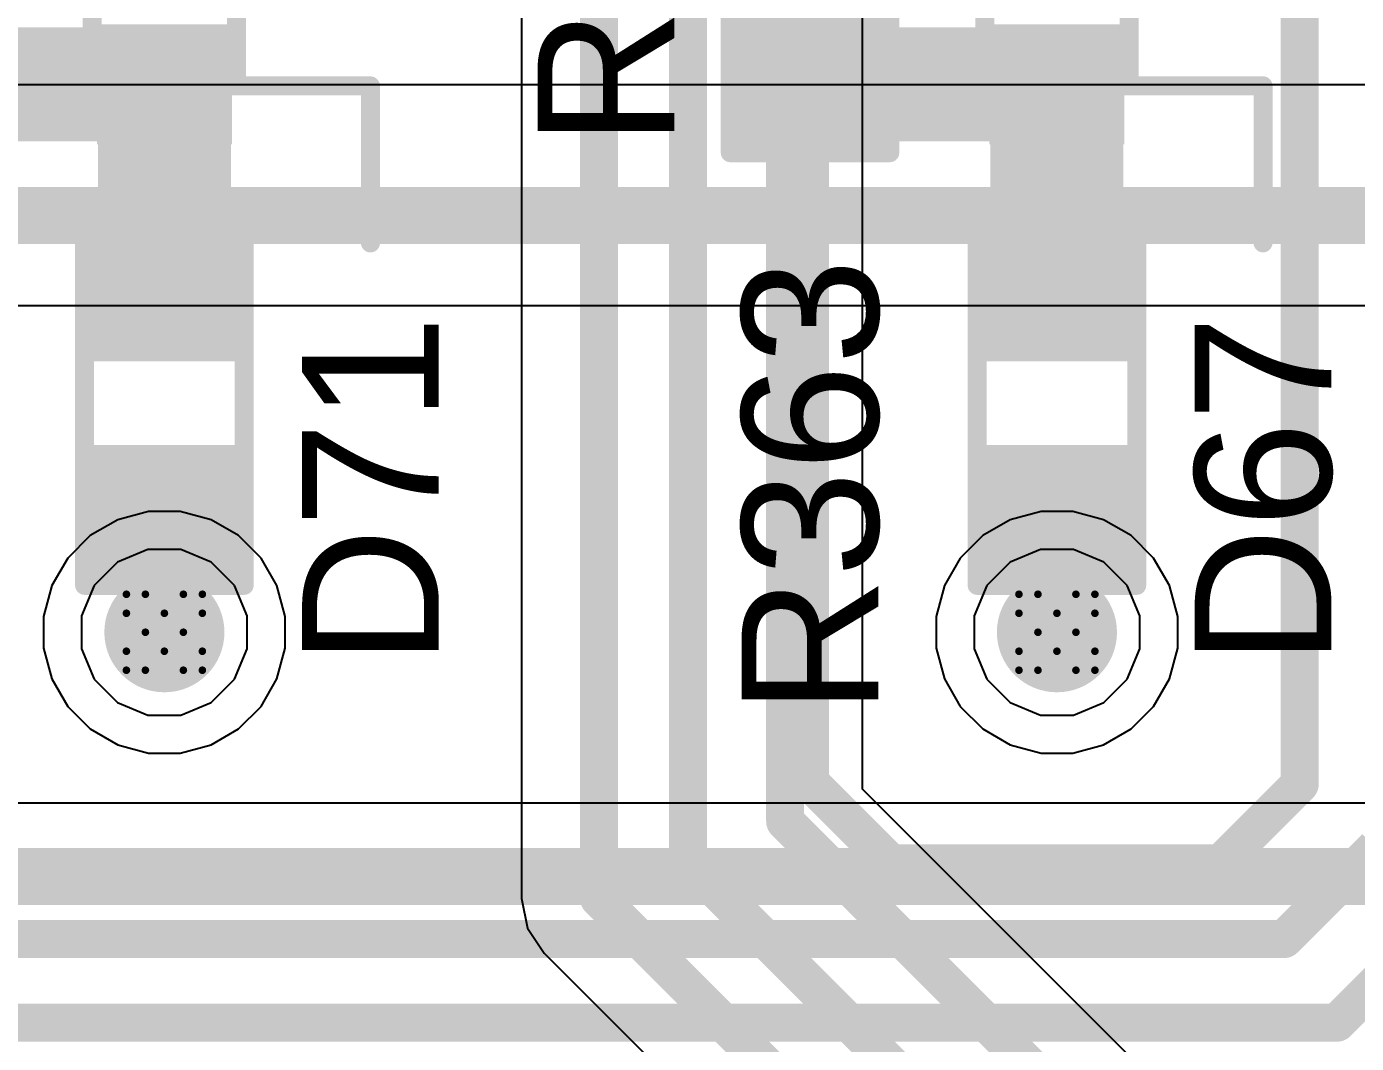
# Model space of a CAD drawing. Header units: inches. Extents: x 0 to 5379, y 0 to 5429.
# Drawn here: x 194.4 to 203.29, y 129.93 to 136.74 of the extents above; entities that cross this region are included whole.
import ezdxf

# ---------------------------------------------------------------- set-up
doc = ezdxf.new("R2010")
doc.units = ezdxf.units.IN
for name, color, linetype in [('Bottom Layer', 5, 'Continuous'), ('Bottom Solder', 6, 'Continuous'), ('Drill Drawing', 1, 'Continuous'), ('GND01', 16, 'Continuous'), ('GND02', 76, 'Continuous'), ('PWR', 156, 'Continuous'), ('SIG 01', 90, 'Continuous'), ('Top Layer', 1, 'Continuous'), ('Top Overlay', 2, 'Continuous'), ('Top Paste', 8, 'Continuous'), ('Top Solder', 216, 'Continuous'), ('Via Holes', 16, 'Continuous')]:
    doc.layers.add(name, color=color, linetype=linetype)
doc.styles.add('Arial', font='', dxfattribs={"height": 0.2})
doc.styles.get('Arial').set_extended_font_data('Arial')

# ---------------------------------------------------------------- blocks, each defined once
blk = doc.blocks.new('R___0603_389')
at = {"layer": 'Top Layer'}
for points in [[(-0.381, 0.4445), (-0.381, -0.4445), (-1.143, -0.4445), (-1.143, 0.4445)], [(1.143, 0.4445), (1.143, -0.4445), (0.381, -0.4445), (0.381, 0.4445)]]:
    blk.add_hatch(color=1, dxfattribs=at).paths.add_polyline_path(points)
at = {"layer": 'Top Paste'}
for points in [[(-0.381, 0.4445), (-0.381, -0.4445), (-1.143, -0.4445), (-1.143, 0.4445)], [(1.143, 0.4445), (1.143, -0.4445), (0.381, -0.4445), (0.381, 0.4445)]]:
    blk.add_hatch(color=8, dxfattribs=at).paths.add_polyline_path(points)
at = {"layer": 'Top Solder'}
for points in [[(-0.2794, 0.5461), (-0.2794, -0.5461), (-1.2446, -0.5461), (-1.2446, 0.5461)], [(1.2446, 0.5461), (1.2446, -0.5461), (0.2794, -0.5461), (0.2794, 0.5461)]]:
    blk.add_hatch(color=216, dxfattribs=at).paths.add_polyline_path(points)
at = {"layer": 'Top Overlay'}
for points in [[(-1.2192, 0.5334, 0.127, 0.127, 0), (1.2192, 0.5334, 0.127, 0.127, 0)], [(-1.2192, 0.5334, 0.127, 0.127, 0), (-1.2192, -0.5334, 0.127, 0.127, 0)], [(1.2192, 0.5334, 0.127, 0.127, 0), (1.2192, -0.5334, 0.127, 0.127, 0)], [(-1.2192, -0.5334, 0.127, 0.127, 0), (1.2192, -0.5334, 0.127, 0.127, 0)]]:
    blk.add_lwpolyline(points, format="xyseb", dxfattribs=at)
for points in [[(-1.25095, 0.5334, 0.0635, 0.0635, 1), (-1.18745, 0.5334, 0.0635, 0.0635, 1)], [(-1.25095, 0.5334, 0.0635, 0.0635, 1), (-1.18745, 0.5334, 0.0635, 0.0635, 1)], [(1.18745, 0.5334, 0.0635, 0.0635, 1), (1.25095, 0.5334, 0.0635, 0.0635, 1)], [(1.18745, 0.5334, 0.0635, 0.0635, 1), (1.25095, 0.5334, 0.0635, 0.0635, 1)], [(-1.25095, -0.5334, 0.0635, 0.0635, 1), (-1.18745, -0.5334, 0.0635, 0.0635, 1)], [(-1.25095, -0.5334, 0.0635, 0.0635, 1), (-1.18745, -0.5334, 0.0635, 0.0635, 1)], [(1.18745, -0.5334, 0.0635, 0.0635, 1), (1.25095, -0.5334, 0.0635, 0.0635, 1)], [(1.18745, -0.5334, 0.0635, 0.0635, 1), (1.25095, -0.5334, 0.0635, 0.0635, 1)]]:
    blk.add_lwpolyline(points, format="xyseb", close=True, dxfattribs=at)
blk = doc.blocks.new('R___0603_407')
at = {"layer": 'Top Layer'}
for points in [[(-0.381, 0.4445), (-0.381, -0.4445), (-1.143, -0.4445), (-1.143, 0.4445)], [(1.143, 0.4445), (1.143, -0.4445), (0.381, -0.4445), (0.381, 0.4445)]]:
    blk.add_hatch(color=1, dxfattribs=at).paths.add_polyline_path(points)
at = {"layer": 'Top Paste'}
for points in [[(-0.381, 0.4445), (-0.381, -0.4445), (-1.143, -0.4445), (-1.143, 0.4445)], [(1.143, 0.4445), (1.143, -0.4445), (0.381, -0.4445), (0.381, 0.4445)]]:
    blk.add_hatch(color=8, dxfattribs=at).paths.add_polyline_path(points)
at = {"layer": 'Top Solder'}
for points in [[(-0.2794, 0.5461), (-0.2794, -0.5461), (-1.2446, -0.5461), (-1.2446, 0.5461)], [(1.2446, 0.5461), (1.2446, -0.5461), (0.2794, -0.5461), (0.2794, 0.5461)]]:
    blk.add_hatch(color=216, dxfattribs=at).paths.add_polyline_path(points)
at = {"layer": 'Top Overlay'}
for points in [[(-1.2192, 0.5334, 0.127, 0.127, 0), (1.2192, 0.5334, 0.127, 0.127, 0)], [(-1.2192, 0.5334, 0.127, 0.127, 0), (-1.2192, -0.5334, 0.127, 0.127, 0)], [(1.2192, 0.5334, 0.127, 0.127, 0), (1.2192, -0.5334, 0.127, 0.127, 0)], [(-1.2192, -0.5334, 0.127, 0.127, 0), (1.2192, -0.5334, 0.127, 0.127, 0)]]:
    blk.add_lwpolyline(points, format="xyseb", dxfattribs=at)
for points in [[(-1.25095, 0.5334, 0.0635, 0.0635, 1), (-1.18745, 0.5334, 0.0635, 0.0635, 1)], [(-1.25095, 0.5334, 0.0635, 0.0635, 1), (-1.18745, 0.5334, 0.0635, 0.0635, 1)], [(1.18745, 0.5334, 0.0635, 0.0635, 1), (1.25095, 0.5334, 0.0635, 0.0635, 1)], [(1.18745, 0.5334, 0.0635, 0.0635, 1), (1.25095, 0.5334, 0.0635, 0.0635, 1)], [(-1.25095, -0.5334, 0.0635, 0.0635, 1), (-1.18745, -0.5334, 0.0635, 0.0635, 1)], [(-1.25095, -0.5334, 0.0635, 0.0635, 1), (-1.18745, -0.5334, 0.0635, 0.0635, 1)], [(1.18745, -0.5334, 0.0635, 0.0635, 1), (1.25095, -0.5334, 0.0635, 0.0635, 1)], [(1.18745, -0.5334, 0.0635, 0.0635, 1), (1.25095, -0.5334, 0.0635, 0.0635, 1)]]:
    blk.add_lwpolyline(points, format="xyseb", close=True, dxfattribs=at)
blk = doc.blocks.new('R___0603_411')
at = {"layer": 'Top Layer'}
for points in [[(-0.381, 0.4445), (-0.381, -0.4445), (-1.143, -0.4445), (-1.143, 0.4445)], [(1.143, 0.4445), (1.143, -0.4445), (0.381, -0.4445), (0.381, 0.4445)]]:
    blk.add_hatch(color=1, dxfattribs=at).paths.add_polyline_path(points)
at = {"layer": 'Top Paste'}
for points in [[(-0.381, 0.4445), (-0.381, -0.4445), (-1.143, -0.4445), (-1.143, 0.4445)], [(1.143, 0.4445), (1.143, -0.4445), (0.381, -0.4445), (0.381, 0.4445)]]:
    blk.add_hatch(color=8, dxfattribs=at).paths.add_polyline_path(points)
at = {"layer": 'Top Solder'}
for points in [[(-0.2794, 0.5461), (-0.2794, -0.5461), (-1.2446, -0.5461), (-1.2446, 0.5461)], [(1.2446, 0.5461), (1.2446, -0.5461), (0.2794, -0.5461), (0.2794, 0.5461)]]:
    blk.add_hatch(color=216, dxfattribs=at).paths.add_polyline_path(points)
at = {"layer": 'Top Overlay'}
for points in [[(1.2192, 0.5334, 0.127, 0.127, 0), (-1.2192, 0.5334, 0.127, 0.127, 0)], [(-1.2192, -0.5334, 0.127, 0.127, 0), (-1.2192, 0.5334, 0.127, 0.127, 0)], [(1.2192, -0.5334, 0.127, 0.127, 0), (1.2192, 0.5334, 0.127, 0.127, 0)], [(1.2192, -0.5334, 0.127, 0.127, 0), (-1.2192, -0.5334, 0.127, 0.127, 0)]]:
    blk.add_lwpolyline(points, format="xyseb", dxfattribs=at)
for points in [[(-1.25095, 0.5334, 0.0635, 0.0635, 1), (-1.18745, 0.5334, 0.0635, 0.0635, 1)], [(-1.25095, 0.5334, 0.0635, 0.0635, 1), (-1.18745, 0.5334, 0.0635, 0.0635, 1)], [(1.18745, 0.5334, 0.0635, 0.0635, 1), (1.25095, 0.5334, 0.0635, 0.0635, 1)], [(1.18745, 0.5334, 0.0635, 0.0635, 1), (1.25095, 0.5334, 0.0635, 0.0635, 1)], [(-1.25095, -0.5334, 0.0635, 0.0635, 1), (-1.18745, -0.5334, 0.0635, 0.0635, 1)], [(-1.25095, -0.5334, 0.0635, 0.0635, 1), (-1.18745, -0.5334, 0.0635, 0.0635, 1)], [(1.18745, -0.5334, 0.0635, 0.0635, 1), (1.25095, -0.5334, 0.0635, 0.0635, 1)], [(1.18745, -0.5334, 0.0635, 0.0635, 1), (1.25095, -0.5334, 0.0635, 0.0635, 1)]]:
    blk.add_lwpolyline(points, format="xyseb", close=True, dxfattribs=at)
blk = doc.blocks.new('SOD_523_865')
at = {"layer": 'Top Layer'}
for points in [[(-0.9, 0.35), (-0.3, 0.35), (-0.3, -0.35), (-0.9, -0.35)], [(0.3, 0.35), (0.9, 0.35), (0.9, -0.35), (0.3, -0.35)]]:
    blk.add_hatch(color=1, dxfattribs=at).paths.add_polyline_path(points)
at = {"layer": 'Top Overlay'}
for points in [[(0.6593, 0.3556), (1.4213, 0.3556), (1.4213, 0.5334), (0.6593, 0.5334)], [(0.9387, -0.381), (1.4213, -0.381), (1.4213, 0.381), (0.9387, 0.381)], [(0.6593, -0.5334), (1.4213, -0.5334), (1.4213, -0.3556), (0.6593, -0.3556)]]:
    blk.add_hatch(color=2, dxfattribs=at).paths.add_polyline_path(points)
at = {"layer": 'Top Paste'}
for points in [[(-0.9, 0.35), (-0.3, 0.35), (-0.3, -0.35), (-0.9, -0.35)], [(0.3, 0.35), (0.9, 0.35), (0.9, -0.35), (0.3, -0.35)]]:
    blk.add_hatch(color=8, dxfattribs=at).paths.add_polyline_path(points)
at = {"layer": 'Top Solder'}
for points in [[(-1.0016, 0.4516), (-0.1984, 0.4516), (-0.1984, -0.4516), (-1.0016, -0.4516)], [(0.1984, 0.4516), (1.0016, 0.4516), (1.0016, -0.4516), (0.1984, -0.4516)]]:
    blk.add_hatch(color=216, dxfattribs=at).paths.add_polyline_path(points)
at = {"layer": 'Top Overlay'}
for points in [[(-0.6096, 0.4826, 0.127, 0.127, 0), (0.6604, 0.4826, 0.127, 0.127, 0)], [(-0.6096, 0.4818, 0.127, 0.127, 0), (-0.6096, 0.4318, 0.127, 0.127, 0)], [(-0.6096, -0.4318, 0.127, 0.127, 0), (-0.6096, -0.4818, 0.127, 0.127, 0)], [(-0.6096, -0.4826, 0.127, 0.127, 0), (0.6604, -0.4826, 0.127, 0.127, 0)]]:
    blk.add_lwpolyline(points, format="xyseb", dxfattribs=at)
for points in [[(-0.6413, 0.4826, 0.0635, 0.0635, 1), (-0.5778, 0.4826, 0.0635, 0.0635, 1)], [(-0.6413, 0.4818, 0.0635, 0.0635, 1), (-0.5778, 0.4818, 0.0635, 0.0635, 1)], [(0.6287, 0.4826, 0.0635, 0.0635, 1), (0.6921, 0.4826, 0.0635, 0.0635, 1)], [(-0.6413, 0.4318, 0.0635, 0.0635, 1), (-0.5778, 0.4318, 0.0635, 0.0635, 1)], [(-0.6413, -0.4318, 0.0635, 0.0635, 1), (-0.5778, -0.4318, 0.0635, 0.0635, 1)], [(-0.6413, -0.4818, 0.0635, 0.0635, 1), (-0.5778, -0.4818, 0.0635, 0.0635, 1)], [(-0.6413, -0.4826, 0.0635, 0.0635, 1), (-0.5778, -0.4826, 0.0635, 0.0635, 1)], [(0.6287, -0.4826, 0.0635, 0.0635, 1), (0.6921, -0.4826, 0.0635, 0.0635, 1)]]:
    blk.add_lwpolyline(points, format="xyseb", close=True, dxfattribs=at)
blk = doc.blocks.new('SOD_523_869')
at = {"layer": 'Top Layer'}
for points in [[(-0.9, 0.35), (-0.3, 0.35), (-0.3, -0.35), (-0.9, -0.35)], [(0.3, 0.35), (0.9, 0.35), (0.9, -0.35), (0.3, -0.35)]]:
    blk.add_hatch(color=1, dxfattribs=at).paths.add_polyline_path(points)
at = {"layer": 'Top Overlay'}
for points in [[(0.6597, 0.3556), (1.4217, 0.3556), (1.4217, 0.5334), (0.6597, 0.5334)], [(0.9391, -0.381), (1.4217, -0.381), (1.4217, 0.381), (0.9391, 0.381)], [(0.6597, -0.5334), (1.4217, -0.5334), (1.4217, -0.3556), (0.6597, -0.3556)]]:
    blk.add_hatch(color=2, dxfattribs=at).paths.add_polyline_path(points)
at = {"layer": 'Top Paste'}
for points in [[(-0.9, 0.35), (-0.3, 0.35), (-0.3, -0.35), (-0.9, -0.35)], [(0.3, 0.35), (0.9, 0.35), (0.9, -0.35), (0.3, -0.35)]]:
    blk.add_hatch(color=8, dxfattribs=at).paths.add_polyline_path(points)
at = {"layer": 'Top Solder'}
for points in [[(-1.0016, 0.4516), (-0.1984, 0.4516), (-0.1984, -0.4516), (-1.0016, -0.4516)], [(0.1984, 0.4516), (1.0016, 0.4516), (1.0016, -0.4516), (0.1984, -0.4516)]]:
    blk.add_hatch(color=216, dxfattribs=at).paths.add_polyline_path(points)
at = {"layer": 'Top Overlay'}
for points in [[(-0.6096, 0.4826, 0.127, 0.127, 0), (0.6604, 0.4826, 0.127, 0.127, 0)], [(-0.6096, 0.4818, 0.127, 0.127, 0), (-0.6096, 0.4318, 0.127, 0.127, 0)], [(-0.6096, -0.4318, 0.127, 0.127, 0), (-0.6096, -0.4818, 0.127, 0.127, 0)], [(-0.6096, -0.4826, 0.127, 0.127, 0), (0.6604, -0.4826, 0.127, 0.127, 0)]]:
    blk.add_lwpolyline(points, format="xyseb", dxfattribs=at)
for points in [[(-0.6413, 0.4826, 0.0635, 0.0635, 1), (-0.5778, 0.4826, 0.0635, 0.0635, 1)], [(-0.6413, 0.4818, 0.0635, 0.0635, 1), (-0.5778, 0.4818, 0.0635, 0.0635, 1)], [(0.6287, 0.4826, 0.0635, 0.0635, 1), (0.6921, 0.4826, 0.0635, 0.0635, 1)], [(-0.6413, 0.4318, 0.0635, 0.0635, 1), (-0.5778, 0.4318, 0.0635, 0.0635, 1)], [(-0.6413, -0.4318, 0.0635, 0.0635, 1), (-0.5778, -0.4318, 0.0635, 0.0635, 1)], [(-0.6413, -0.4818, 0.0635, 0.0635, 1), (-0.5778, -0.4818, 0.0635, 0.0635, 1)], [(-0.6413, -0.4826, 0.0635, 0.0635, 1), (-0.5778, -0.4826, 0.0635, 0.0635, 1)], [(0.6287, -0.4826, 0.0635, 0.0635, 1), (0.6921, -0.4826, 0.0635, 0.0635, 1)]]:
    blk.add_lwpolyline(points, format="xyseb", close=True, dxfattribs=at)

msp = doc.modelspace()

# ---------------------------------------------------------------- hatches: boundary and pattern name
at = {"layer": 'Bottom Layer'}
h = msp.add_hatch(color=5, dxfattribs=at)
edge = h.paths.add_edge_path()
edge.add_arc((195.3195, 132.6848), 0.3, 0, 360)
h = msp.add_hatch(color=5, dxfattribs=at)
edge = h.paths.add_edge_path()
edge.add_arc((201.2885, 132.6848), 0.3, 0, 360)
at = {"layer": 'Bottom Solder'}
h = msp.add_hatch(color=6, dxfattribs=at)
edge = h.paths.add_edge_path()
edge.add_arc((195.3195, 132.6848), 0.4016, 0, 360)
h = msp.add_hatch(color=6, dxfattribs=at)
edge = h.paths.add_edge_path()
edge.add_arc((201.2885, 132.6848), 0.4016, 0, 360)
at = {"layer": 'GND01'}
h = msp.add_hatch(color=16, dxfattribs=at)
edge = h.paths.add_edge_path()
edge.add_arc((195.3195, 132.6848), 0.3, 0, 360)
h = msp.add_hatch(color=16, dxfattribs=at)
edge = h.paths.add_edge_path()
edge.add_arc((201.2885, 132.6848), 0.3, 0, 360)
at = {"layer": 'GND02'}
h = msp.add_hatch(color=76, dxfattribs=at)
edge = h.paths.add_edge_path()
edge.add_arc((195.3195, 132.6848), 0.3, 0, 360)
h = msp.add_hatch(color=76, dxfattribs=at)
edge = h.paths.add_edge_path()
edge.add_arc((201.2885, 132.6848), 0.3, 0, 360)
at = {"layer": 'PWR'}
h = msp.add_hatch(color=156, dxfattribs=at)
edge = h.paths.add_edge_path()
edge.add_arc((195.3195, 132.6848), 0.3, 0, 360)
h = msp.add_hatch(color=156, dxfattribs=at)
edge = h.paths.add_edge_path()
edge.add_arc((201.2885, 132.6848), 0.3, 0, 360)
at = {"layer": 'SIG 01'}
h = msp.add_hatch(color=90, dxfattribs=at)
edge = h.paths.add_edge_path()
edge.add_arc((195.3195, 132.6848), 0.3, 0, 360)
h = msp.add_hatch(color=90, dxfattribs=at)
edge = h.paths.add_edge_path()
edge.add_arc((201.2885, 132.6848), 0.3, 0, 360)
at = {"layer": 'Top Layer'}
for points in [[(193.1986, 135.9688), (195.764, 135.9688), (195.764, 136.7308), (193.1986, 136.7308)], [(194.875, 134.5983), (195.764, 134.5983), (195.764, 136.7305), (194.875, 136.7305)], [(199.1676, 135.9692), (201.733, 135.9692), (201.733, 136.7312), (199.1676, 136.7312)], [(200.844, 134.5986), (201.733, 134.5986), (201.733, 136.7308), (200.844, 136.7308)]]:
    msp.add_hatch(color=1, dxfattribs=at).paths.add_polyline_path(points)
h = msp.add_hatch(color=1, dxfattribs=at)
edge = h.paths.add_edge_path()
edge.add_arc((195.3195, 132.6848), 0.3, 0, 360)
h = msp.add_hatch(color=1, dxfattribs=at)
edge = h.paths.add_edge_path()
edge.add_arc((201.2885, 132.6848), 0.3, 0, 360)
at = {"layer": 'Top Solder'}
h = msp.add_hatch(color=216, dxfattribs=at)
edge = h.paths.add_edge_path()
edge.add_arc((195.3195, 132.6848), 0.4016, 0, 360)
h = msp.add_hatch(color=216, dxfattribs=at)
edge = h.paths.add_edge_path()
edge.add_arc((201.2885, 132.6848), 0.4016, 0, 360)
at = {"layer": 'Via Holes'}
h = msp.add_hatch(color=7, dxfattribs=at)
edge = h.paths.add_edge_path()
edge.add_arc((195.3195, 132.6848), 0.15, 0, 360)
h = msp.add_hatch(color=7, dxfattribs=at)
edge = h.paths.add_edge_path()
edge.add_arc((201.2885, 132.6848), 0.15, 0, 360)

# ---------------------------------------------------------------- linework, layer by layer
at = {"layer": 'Bottom Layer'}
for p, q in [((195.2131, 133.4928), (195.0076, 133.4377)), ((195.4258, 133.4928), (195.2131, 133.4928)), ((195.6313, 133.4377), (195.4258, 133.4928)), ((201.1821, 133.4928), (200.9766, 133.4377)), ((201.3948, 133.4928), (201.1821, 133.4928)), ((201.6003, 133.4377), (201.3948, 133.4928)), ((195.0076, 133.4377), (194.8233, 133.3313)), ((195.8156, 133.3313), (195.6313, 133.4377)), ((200.9766, 133.4377), (200.7923, 133.3313)), ((201.7846, 133.3313), (201.6003, 133.4377)), ((194.8233, 133.3313), (194.6729, 133.1809)), ((195.966, 133.1809), (195.8156, 133.3313)), ((200.7923, 133.3313), (200.6419, 133.1809)), ((201.935, 133.1809), (201.7846, 133.3313)), ((194.6729, 133.1809), (194.5665, 132.9967)), ((196.0724, 132.9967), (195.966, 133.1809)), ((200.6419, 133.1809), (200.5355, 132.9967)), ((202.0414, 132.9967), (201.935, 133.1809)), ((194.5665, 132.9967), (194.5115, 132.7912)), ((196.1275, 132.7912), (196.0724, 132.9967)), ((200.5355, 132.9967), (200.4805, 132.7912)), ((202.0965, 132.7912), (202.0414, 132.9967)), ((194.5115, 132.7912), (194.5115, 132.5784)), ((196.1275, 132.5784), (196.1275, 132.7912)), ((200.4805, 132.7912), (200.4805, 132.5784)), ((202.0965, 132.5784), (202.0965, 132.7912)), ((194.5115, 132.5784), (194.5665, 132.3729)), ((196.0724, 132.3729), (196.1275, 132.5784)), ((200.4805, 132.5784), (200.5355, 132.3729)), ((202.0414, 132.3729), (202.0965, 132.5784)), ((194.5665, 132.3729), (194.6729, 132.1887)), ((195.966, 132.1887), (196.0724, 132.3729)), ((200.5355, 132.3729), (200.6419, 132.1887)), ((201.935, 132.1887), (202.0414, 132.3729)), ((194.6729, 132.1887), (194.8233, 132.0382)), ((195.8156, 132.0382), (195.966, 132.1887)), ((200.6419, 132.1887), (200.7923, 132.0382)), ((201.7846, 132.0382), (201.935, 132.1887)), ((194.8233, 132.0382), (195.0076, 131.9319)), ((195.6313, 131.9319), (195.8156, 132.0382)), ((200.7923, 132.0382), (200.9766, 131.9319)), ((201.6003, 131.9319), (201.7846, 132.0382)), ((195.0076, 131.9319), (195.2131, 131.8768)), ((195.4258, 131.8768), (195.6313, 131.9319)), ((200.9766, 131.9319), (201.1821, 131.8768)), ((201.3948, 131.8768), (201.6003, 131.9319)), ((195.2131, 131.8768), (195.4258, 131.8768)), ((201.1821, 131.8768), (201.3948, 131.8768))]:
    msp.add_line(p, q, dxfattribs=at)
at = {"layer": 'Drill Drawing'}
for points in [[(195.0655, 132.8118, 0.0508, 0.0508, 0), (195.0655, 132.9388, 0.0508, 0.0508, 0)], [(195.0655, 132.9388, 0.0508, 0.0508, 0), (195.1925, 132.9388, 0.0508, 0.0508, 0)], [(195.1925, 132.9388, 0.0508, 0.0508, 0), (195.3195, 132.8118, 0.0508, 0.0508, 0)], [(195.3195, 132.8118, 0.0508, 0.0508, 0), (195.4465, 132.9388, 0.0508, 0.0508, 0)], [(195.4465, 132.9388, 0.0508, 0.0508, 0), (195.5735, 132.9388, 0.0508, 0.0508, 0)], [(195.5735, 132.8118, 0.0508, 0.0508, 0), (195.5735, 132.9388, 0.0508, 0.0508, 0)], [(201.0345, 132.8118, 0.0508, 0.0508, 0), (201.0345, 132.9388, 0.0508, 0.0508, 0)], [(201.0345, 132.9388, 0.0508, 0.0508, 0), (201.1615, 132.9388, 0.0508, 0.0508, 0)], [(201.1615, 132.9388, 0.0508, 0.0508, 0), (201.2885, 132.8118, 0.0508, 0.0508, 0)], [(201.2885, 132.8118, 0.0508, 0.0508, 0), (201.4155, 132.9388, 0.0508, 0.0508, 0)], [(201.4155, 132.9388, 0.0508, 0.0508, 0), (201.5425, 132.9388, 0.0508, 0.0508, 0)], [(201.5425, 132.8118, 0.0508, 0.0508, 0), (201.5425, 132.9388, 0.0508, 0.0508, 0)], [(195.0655, 132.8118, 0.0508, 0.0508, 0), (195.1925, 132.6848, 0.0508, 0.0508, 0)], [(195.4465, 132.6848, 0.0508, 0.0508, 0), (195.5735, 132.8118, 0.0508, 0.0508, 0)], [(201.0345, 132.8118, 0.0508, 0.0508, 0), (201.1615, 132.6848, 0.0508, 0.0508, 0)], [(201.4155, 132.6848, 0.0508, 0.0508, 0), (201.5425, 132.8118, 0.0508, 0.0508, 0)], [(195.0655, 132.5578, 0.0508, 0.0508, 0), (195.1925, 132.6848, 0.0508, 0.0508, 0)], [(195.4465, 132.6848, 0.0508, 0.0508, 0), (195.5735, 132.5578, 0.0508, 0.0508, 0)], [(201.0345, 132.5578, 0.0508, 0.0508, 0), (201.1615, 132.6848, 0.0508, 0.0508, 0)], [(201.4155, 132.6848, 0.0508, 0.0508, 0), (201.5425, 132.5578, 0.0508, 0.0508, 0)], [(195.0655, 132.4308, 0.0508, 0.0508, 0), (195.0655, 132.5578, 0.0508, 0.0508, 0)], [(195.1925, 132.4308, 0.0508, 0.0508, 0), (195.3195, 132.5578, 0.0508, 0.0508, 0)], [(195.3195, 132.5578, 0.0508, 0.0508, 0), (195.4465, 132.4308, 0.0508, 0.0508, 0)], [(195.5735, 132.4308, 0.0508, 0.0508, 0), (195.5735, 132.5578, 0.0508, 0.0508, 0)], [(201.0345, 132.4308, 0.0508, 0.0508, 0), (201.0345, 132.5578, 0.0508, 0.0508, 0)], [(201.1615, 132.4308, 0.0508, 0.0508, 0), (201.2885, 132.5578, 0.0508, 0.0508, 0)], [(201.2885, 132.5578, 0.0508, 0.0508, 0), (201.4155, 132.4308, 0.0508, 0.0508, 0)], [(201.5425, 132.4308, 0.0508, 0.0508, 0), (201.5425, 132.5578, 0.0508, 0.0508, 0)], [(195.0655, 132.4308, 0.0508, 0.0508, 0), (195.1925, 132.4308, 0.0508, 0.0508, 0)], [(195.4465, 132.4308, 0.0508, 0.0508, 0), (195.5735, 132.4308, 0.0508, 0.0508, 0)], [(201.0345, 132.4308, 0.0508, 0.0508, 0), (201.1615, 132.4308, 0.0508, 0.0508, 0)], [(201.4155, 132.4308, 0.0508, 0.0508, 0), (201.5425, 132.4308, 0.0508, 0.0508, 0)]]:
    msp.add_lwpolyline(points, format="xyseb", dxfattribs=at)
for points in [[(195.0528, 132.9388, 0.0254, 0.0254, 1), (195.0782, 132.9388, 0.0254, 0.0254, 1)], [(195.0528, 132.9388, 0.0254, 0.0254, 1), (195.0782, 132.9388, 0.0254, 0.0254, 1)], [(195.1798, 132.9388, 0.0254, 0.0254, 1), (195.2052, 132.9388, 0.0254, 0.0254, 1)], [(195.1798, 132.9388, 0.0254, 0.0254, 1), (195.2052, 132.9388, 0.0254, 0.0254, 1)], [(195.4338, 132.9388, 0.0254, 0.0254, 1), (195.4592, 132.9388, 0.0254, 0.0254, 1)], [(195.4338, 132.9388, 0.0254, 0.0254, 1), (195.4592, 132.9388, 0.0254, 0.0254, 1)], [(195.5608, 132.9388, 0.0254, 0.0254, 1), (195.5862, 132.9388, 0.0254, 0.0254, 1)], [(195.5608, 132.9388, 0.0254, 0.0254, 1), (195.5862, 132.9388, 0.0254, 0.0254, 1)], [(201.0218, 132.9388, 0.0254, 0.0254, 1), (201.0472, 132.9388, 0.0254, 0.0254, 1)], [(201.0218, 132.9388, 0.0254, 0.0254, 1), (201.0472, 132.9388, 0.0254, 0.0254, 1)], [(201.1488, 132.9388, 0.0254, 0.0254, 1), (201.1742, 132.9388, 0.0254, 0.0254, 1)], [(201.1488, 132.9388, 0.0254, 0.0254, 1), (201.1742, 132.9388, 0.0254, 0.0254, 1)], [(201.4028, 132.9388, 0.0254, 0.0254, 1), (201.4282, 132.9388, 0.0254, 0.0254, 1)], [(201.4028, 132.9388, 0.0254, 0.0254, 1), (201.4282, 132.9388, 0.0254, 0.0254, 1)], [(201.5298, 132.9388, 0.0254, 0.0254, 1), (201.5552, 132.9388, 0.0254, 0.0254, 1)], [(201.5298, 132.9388, 0.0254, 0.0254, 1), (201.5552, 132.9388, 0.0254, 0.0254, 1)], [(195.0528, 132.8118, 0.0254, 0.0254, 1), (195.0782, 132.8118, 0.0254, 0.0254, 1)], [(195.0528, 132.8118, 0.0254, 0.0254, 1), (195.0782, 132.8118, 0.0254, 0.0254, 1)], [(195.3068, 132.8118, 0.0254, 0.0254, 1), (195.3322, 132.8118, 0.0254, 0.0254, 1)], [(195.3068, 132.8118, 0.0254, 0.0254, 1), (195.3322, 132.8118, 0.0254, 0.0254, 1)], [(195.5608, 132.8118, 0.0254, 0.0254, 1), (195.5862, 132.8118, 0.0254, 0.0254, 1)], [(195.5608, 132.8118, 0.0254, 0.0254, 1), (195.5862, 132.8118, 0.0254, 0.0254, 1)], [(201.0218, 132.8118, 0.0254, 0.0254, 1), (201.0472, 132.8118, 0.0254, 0.0254, 1)], [(201.0218, 132.8118, 0.0254, 0.0254, 1), (201.0472, 132.8118, 0.0254, 0.0254, 1)], [(201.2758, 132.8118, 0.0254, 0.0254, 1), (201.3012, 132.8118, 0.0254, 0.0254, 1)], [(201.2758, 132.8118, 0.0254, 0.0254, 1), (201.3012, 132.8118, 0.0254, 0.0254, 1)], [(201.5298, 132.8118, 0.0254, 0.0254, 1), (201.5552, 132.8118, 0.0254, 0.0254, 1)], [(201.5298, 132.8118, 0.0254, 0.0254, 1), (201.5552, 132.8118, 0.0254, 0.0254, 1)], [(195.1798, 132.6848, 0.0254, 0.0254, 1), (195.2052, 132.6848, 0.0254, 0.0254, 1)], [(195.1798, 132.6848, 0.0254, 0.0254, 1), (195.2052, 132.6848, 0.0254, 0.0254, 1)], [(195.4338, 132.6848, 0.0254, 0.0254, 1), (195.4592, 132.6848, 0.0254, 0.0254, 1)], [(195.4338, 132.6848, 0.0254, 0.0254, 1), (195.4592, 132.6848, 0.0254, 0.0254, 1)], [(201.1488, 132.6848, 0.0254, 0.0254, 1), (201.1742, 132.6848, 0.0254, 0.0254, 1)], [(201.1488, 132.6848, 0.0254, 0.0254, 1), (201.1742, 132.6848, 0.0254, 0.0254, 1)], [(201.4028, 132.6848, 0.0254, 0.0254, 1), (201.4282, 132.6848, 0.0254, 0.0254, 1)], [(201.4028, 132.6848, 0.0254, 0.0254, 1), (201.4282, 132.6848, 0.0254, 0.0254, 1)], [(195.0528, 132.5578, 0.0254, 0.0254, 1), (195.0782, 132.5578, 0.0254, 0.0254, 1)], [(195.0528, 132.5578, 0.0254, 0.0254, 1), (195.0782, 132.5578, 0.0254, 0.0254, 1)], [(195.3068, 132.5578, 0.0254, 0.0254, 1), (195.3322, 132.5578, 0.0254, 0.0254, 1)], [(195.3068, 132.5578, 0.0254, 0.0254, 1), (195.3322, 132.5578, 0.0254, 0.0254, 1)], [(195.5608, 132.5578, 0.0254, 0.0254, 1), (195.5862, 132.5578, 0.0254, 0.0254, 1)], [(195.5608, 132.5578, 0.0254, 0.0254, 1), (195.5862, 132.5578, 0.0254, 0.0254, 1)], [(201.0218, 132.5578, 0.0254, 0.0254, 1), (201.0472, 132.5578, 0.0254, 0.0254, 1)], [(201.0218, 132.5578, 0.0254, 0.0254, 1), (201.0472, 132.5578, 0.0254, 0.0254, 1)], [(201.2758, 132.5578, 0.0254, 0.0254, 1), (201.3012, 132.5578, 0.0254, 0.0254, 1)], [(201.2758, 132.5578, 0.0254, 0.0254, 1), (201.3012, 132.5578, 0.0254, 0.0254, 1)], [(201.5298, 132.5578, 0.0254, 0.0254, 1), (201.5552, 132.5578, 0.0254, 0.0254, 1)], [(201.5298, 132.5578, 0.0254, 0.0254, 1), (201.5552, 132.5578, 0.0254, 0.0254, 1)], [(195.0528, 132.4308, 0.0254, 0.0254, 1), (195.0782, 132.4308, 0.0254, 0.0254, 1)], [(195.0528, 132.4308, 0.0254, 0.0254, 1), (195.0782, 132.4308, 0.0254, 0.0254, 1)], [(195.1798, 132.4308, 0.0254, 0.0254, 1), (195.2052, 132.4308, 0.0254, 0.0254, 1)], [(195.1798, 132.4308, 0.0254, 0.0254, 1), (195.2052, 132.4308, 0.0254, 0.0254, 1)], [(195.4338, 132.4308, 0.0254, 0.0254, 1), (195.4592, 132.4308, 0.0254, 0.0254, 1)], [(195.4338, 132.4308, 0.0254, 0.0254, 1), (195.4592, 132.4308, 0.0254, 0.0254, 1)], [(195.5608, 132.4308, 0.0254, 0.0254, 1), (195.5862, 132.4308, 0.0254, 0.0254, 1)], [(195.5608, 132.4308, 0.0254, 0.0254, 1), (195.5862, 132.4308, 0.0254, 0.0254, 1)], [(201.0218, 132.4308, 0.0254, 0.0254, 1), (201.0472, 132.4308, 0.0254, 0.0254, 1)], [(201.0218, 132.4308, 0.0254, 0.0254, 1), (201.0472, 132.4308, 0.0254, 0.0254, 1)], [(201.1488, 132.4308, 0.0254, 0.0254, 1), (201.1742, 132.4308, 0.0254, 0.0254, 1)], [(201.1488, 132.4308, 0.0254, 0.0254, 1), (201.1742, 132.4308, 0.0254, 0.0254, 1)], [(201.4028, 132.4308, 0.0254, 0.0254, 1), (201.4282, 132.4308, 0.0254, 0.0254, 1)], [(201.4028, 132.4308, 0.0254, 0.0254, 1), (201.4282, 132.4308, 0.0254, 0.0254, 1)], [(201.5298, 132.4308, 0.0254, 0.0254, 1), (201.5552, 132.4308, 0.0254, 0.0254, 1)], [(201.5298, 132.4308, 0.0254, 0.0254, 1), (201.5552, 132.4308, 0.0254, 0.0254, 1)]]:
    msp.add_lwpolyline(points, format="xyseb", close=True, dxfattribs=at)
at = {"layer": 'PWR'}
for p, q in [((205.2747, 136.3472), (185.2817, 136.3472)), ((185.1285, 134.8716), (208.9808, 134.8716)), ((195.2093, 133.2388), (195.0057, 133.1544)), ((195.4297, 133.2388), (195.2093, 133.2388)), ((195.6333, 133.1544), (195.4297, 133.2388)), ((201.1783, 133.2388), (200.9747, 133.1544)), ((201.3987, 133.2388), (201.1783, 133.2388)), ((201.6023, 133.1544), (201.3987, 133.2388)), ((195.0057, 133.1544), (194.8498, 132.9986)), ((195.7891, 132.9986), (195.6333, 133.1544)), ((200.9747, 133.1544), (200.8188, 132.9986)), ((201.7581, 132.9986), (201.6023, 133.1544)), ((194.8498, 132.9986), (194.7655, 132.795)), ((195.8735, 132.795), (195.7891, 132.9986)), ((200.8188, 132.9986), (200.7345, 132.795)), ((201.8425, 132.795), (201.7581, 132.9986)), ((194.7655, 132.795), (194.7655, 132.5746)), ((195.8735, 132.5746), (195.8735, 132.795)), ((200.7345, 132.795), (200.7345, 132.5746)), ((201.8425, 132.5746), (201.8425, 132.795)), ((194.7655, 132.5746), (194.8498, 132.371)), ((195.7891, 132.371), (195.8735, 132.5746)), ((200.7345, 132.5746), (200.8188, 132.371)), ((201.7581, 132.371), (201.8425, 132.5746)), ((194.8498, 132.371), (195.0057, 132.2151)), ((195.6333, 132.2151), (195.7891, 132.371)), ((200.8188, 132.371), (200.9747, 132.2151)), ((201.6023, 132.2151), (201.7581, 132.371)), ((195.0057, 132.2151), (195.2093, 132.1308)), ((195.4297, 132.1308), (195.6333, 132.2151)), ((200.9747, 132.2151), (201.1783, 132.1308)), ((201.3987, 132.1308), (201.6023, 132.2151)), ((195.2093, 132.1308), (195.4297, 132.1308)), ((201.1783, 132.1308), (201.3987, 132.1308)), ((211.7185, 131.5421), (181.3724, 131.5421))]:
    msp.add_line(p, q, dxfattribs=at)
for points in [[(185.4103, 135.4726, 0.381, 0.381, 0), (205.7279, 135.4726, 0.381, 0.381, 0)], [(180.925, 131.0518, 0.381, 0.381, 0), (212.0916, 131.0518, 0.381, 0.381, 0)]]:
    msp.add_lwpolyline(points, format="xyseb", dxfattribs=at)
at = {"layer": 'SIG 01'}
for p, q in [((199.9888, 131.6342), (199.9888, 141.3651)), ((197.7083, 140.9977), (197.7083, 130.9041)), ((201.7751, 129.8478), (199.9888, 131.6342)), ((197.7083, 130.9041), (197.7477, 130.7059)), ((197.7477, 130.7059), (197.86, 130.5378)), ((197.86, 130.5378), (200.6788, 127.719))]:
    msp.add_line(p, q, dxfattribs=at)
for points in [[(198.8207, 131.1503, 0.254, 0.254, 0), (198.8207, 141.5668, 0.254, 0.254, 0)], [(199.4709, 131.4196, 0.254, 0.254, 0), (199.4709, 141.5796, 0.254, 0.254, 0)], [(198.2263, 130.9041, 0.254, 0.254, 0), (198.2263, 141.2122, 0.254, 0.254, 0)], [(199.4709, 131.4196, 0.254, 0.254, 0), (201.5606, 129.3299, 0.254, 0.254, 0)], [(198.8207, 131.1503, 0.254, 0.254, 0), (201.2913, 128.6797, 0.254, 0.254, 0)], [(198.2263, 130.9041, 0.254, 0.254, 0), (201.0451, 128.0853, 0.254, 0.254, 0)]]:
    msp.add_lwpolyline(points, format="xyseb", dxfattribs=at)
for points in [[(199.4074, 131.4196, 0.127, 0.127, 1), (199.5344, 131.4196, 0.127, 0.127, 1)], [(199.4074, 131.4196, 0.127, 0.127, 1), (199.5344, 131.4196, 0.127, 0.127, 1)], [(198.7572, 131.1503, 0.127, 0.127, 1), (198.8842, 131.1503, 0.127, 0.127, 1)], [(198.7572, 131.1503, 0.127, 0.127, 1), (198.8842, 131.1503, 0.127, 0.127, 1)], [(198.1628, 130.9041, 0.127, 0.127, 1), (198.2898, 130.9041, 0.127, 0.127, 1)], [(198.1628, 130.9041, 0.127, 0.127, 1), (198.2898, 130.9041, 0.127, 0.127, 1)]]:
    msp.add_lwpolyline(points, format="xyseb", close=True, dxfattribs=at)
at = {"layer": 'Top Layer'}
for points in [[(202.9123, 131.6683, 0.254, 0.254, 0), (202.9123, 139.9823, 0.254, 0.254, 0)], [(199.6375, 131.6801, 0.254, 0.254, 0), (199.6375, 136.3498, 0.254, 0.254, 0)], [(195.3195, 132.6848, 0.254, 0.254, 0), (195.3195, 133.4556, 0.254, 0.254, 0)], [(201.2885, 132.6848, 0.254, 0.254, 0), (201.2885, 133.4556, 0.254, 0.254, 0)], [(199.6375, 131.6801, 0.254, 0.254, 0), (200.1774, 131.1402, 0.254, 0.254, 0)], [(202.3843, 131.1402, 0.254, 0.254, 0), (202.9123, 131.6683, 0.254, 0.254, 0)], [(202.8076, 130.6322, 0.254, 0.254, 0), (203.4203, 131.2449, 0.254, 0.254, 0)], [(200.1774, 131.1402, 0.254, 0.254, 0), (202.3843, 131.1402, 0.254, 0.254, 0)], [(203.1621, 130.0734, 0.254, 0.254, 0), (203.9283, 130.8397, 0.254, 0.254, 0)], [(194.1576, 130.6322, 0.254, 0.254, 0), (202.8076, 130.6322, 0.254, 0.254, 0)], [(188.1295, 130.0734, 0.254, 0.254, 0), (203.1621, 130.0734, 0.254, 0.254, 0)]]:
    msp.add_lwpolyline(points, format="xyseb", dxfattribs=at)
for points in [[(199.574, 136.3498, 0.127, 0.127, 1), (199.701, 136.3498, 0.127, 0.127, 1)], [(195.256, 133.4556, 0.127, 0.127, 1), (195.383, 133.4556, 0.127, 0.127, 1)], [(201.225, 133.4556, 0.127, 0.127, 1), (201.352, 133.4556, 0.127, 0.127, 1)], [(195.256, 132.6848, 0.127, 0.127, 1), (195.383, 132.6848, 0.127, 0.127, 1)], [(201.225, 132.6848, 0.127, 0.127, 1), (201.352, 132.6848, 0.127, 0.127, 1)], [(199.574, 131.6801, 0.127, 0.127, 1), (199.701, 131.6801, 0.127, 0.127, 1)], [(199.574, 131.6801, 0.127, 0.127, 1), (199.701, 131.6801, 0.127, 0.127, 1)], [(202.8488, 131.6683, 0.127, 0.127, 1), (202.9758, 131.6683, 0.127, 0.127, 1)], [(202.8488, 131.6683, 0.127, 0.127, 1), (202.9758, 131.6683, 0.127, 0.127, 1)], [(200.1139, 131.1402, 0.127, 0.127, 1), (200.2409, 131.1402, 0.127, 0.127, 1)], [(200.1139, 131.1402, 0.127, 0.127, 1), (200.2409, 131.1402, 0.127, 0.127, 1)], [(202.3208, 131.1402, 0.127, 0.127, 1), (202.4478, 131.1402, 0.127, 0.127, 1)], [(202.3208, 131.1402, 0.127, 0.127, 1), (202.4478, 131.1402, 0.127, 0.127, 1)], [(202.7441, 130.6322, 0.127, 0.127, 1), (202.8711, 130.6322, 0.127, 0.127, 1)], [(202.7441, 130.6322, 0.127, 0.127, 1), (202.8711, 130.6322, 0.127, 0.127, 1)], [(203.0986, 130.0734, 0.127, 0.127, 1), (203.2256, 130.0734, 0.127, 0.127, 1)], [(203.0986, 130.0734, 0.127, 0.127, 1), (203.2256, 130.0734, 0.127, 0.127, 1)]]:
    msp.add_lwpolyline(points, format="xyseb", close=True, dxfattribs=at)
at = {"layer": 'Top Overlay'}
for points in [[(195.8021, 136.3395, 0.127, 0.127, 0), (196.6976, 136.3395, 0.127, 0.127, 0)], [(196.6976, 135.2889, 0.127, 0.127, 0), (196.6976, 136.3395, 0.127, 0.127, 0)], [(201.7711, 136.3399, 0.127, 0.127, 0), (202.6666, 136.3399, 0.127, 0.127, 0)], [(202.6666, 135.2893, 0.127, 0.127, 0), (202.6666, 136.3399, 0.127, 0.127, 0)]]:
    msp.add_lwpolyline(points, format="xyseb", dxfattribs=at)
for points in [[(195.7703, 136.3395, 0.0635, 0.0635, 1), (195.8338, 136.3395, 0.0635, 0.0635, 1)], [(196.6659, 136.3395, 0.0635, 0.0635, 1), (196.7294, 136.3395, 0.0635, 0.0635, 1)], [(196.6659, 136.3395, 0.0635, 0.0635, 1), (196.7294, 136.3395, 0.0635, 0.0635, 1)], [(201.7393, 136.3399, 0.0635, 0.0635, 1), (201.8028, 136.3399, 0.0635, 0.0635, 1)], [(202.6349, 136.3399, 0.0635, 0.0635, 1), (202.6984, 136.3399, 0.0635, 0.0635, 1)], [(202.6349, 136.3399, 0.0635, 0.0635, 1), (202.6984, 136.3399, 0.0635, 0.0635, 1)], [(196.6659, 135.2889, 0.0635, 0.0635, 1), (196.7294, 135.2889, 0.0635, 0.0635, 1)], [(202.6349, 135.2893, 0.0635, 0.0635, 1), (202.6984, 135.2893, 0.0635, 0.0635, 1)]]:
    msp.add_lwpolyline(points, format="xyseb", close=True, dxfattribs=at)

# ---------------------------------------------------------------- block references
for name, p, rotation in [('R___0603_411', (199.6375, 137.1118), 270), ('SOD_523_865', (195.3195, 136.9491), 90), ('SOD_523_869', (201.2885, 136.9495), 90), ('R___0603_389', (195.3195, 134.2176), 90), ('R___0603_407', (201.2885, 134.2176), 90)]:
    msp.add_blockref(name, p, dxfattribs=dict(rotation=rotation))

# ---------------------------------------------------------------- texts
at = {"layer": 'Top Overlay', "style": 'Arial'}
for s, p in [('R359', (198.7295, 135.9334)), ('R363', (200.0944, 132.1313)), ('D71', (197.1547, 132.4614)), ('D67', (203.1237, 132.4614))]:
    msp.add_text(s, height=0.9144, rotation=90, dxfattribs=at).set_placement(p)

doc.saveas('drawing.dxf')
